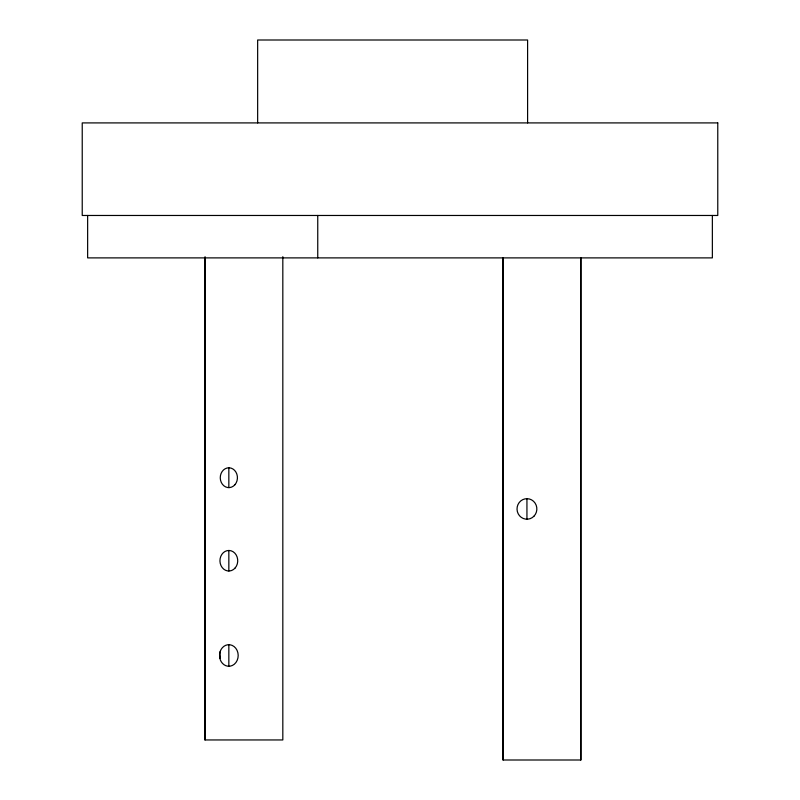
<?xml version="1.0" encoding="UTF-8"?>
<svg xmlns="http://www.w3.org/2000/svg" width="800" height="800" viewBox="0 0 800 800"><rect width="100%" height="100%" fill="white"/><g stroke="black" fill="none" stroke-linecap="round" stroke-linejoin="round"><path stroke-width="1.2" d="M712.36 215.47L712.36 257.89L87.64 257.89L87.64 215.47M580.92 257.89L580.92 760L502.99 760L502.99 257.89M580.76 257.89L580.76 760M527.6 122.91L527.6 40L257.65 40L257.65 122.91M526.94 498.68L526.94 519.21M503.15 257.89L503.15 760M317.75 215.47L317.75 257.89M282.82 256.68L282.82 739.95L204.9 739.95L204.9 257.89M228.84 467.79L228.84 487.63M228.84 550.47L228.84 571.01M228.84 644.78L228.84 666.18M219.95 652.46L219.95 658.48M205.06 256.68L205.06 739.95M220.17 651.47L219.57 654.2L220.25 659.72A10.79 9.34 -90 0 0 227.73 666.19L230.17 666.16A10.79 9.34 -90 0 0 238.19 655.35A10.79 9.34 -90 0 0 229.95 644.77L227.52 644.8A10.79 9.34 -90 0 0 220.17 651.47M717.77 122.91L82.23 122.91L82.23 215.47L717.77 215.47L717.77 122.91M533.95 516.21A10.27 9.92 -90 0 0 529.51 499.03A10.27 9.92 -90 0 0 517.36 511.6A10.27 9.92 -90 0 0 533.95 516.21M234.92 484.72A9.92 8.59 -90 0 0 231.07 468.13A9.92 8.59 -90 0 0 220.55 480.27A9.92 8.59 -90 0 0 234.92 484.72M235.13 568A10.27 8.89 -90 0 0 231.14 550.82A10.27 8.89 -90 0 0 220.25 563.4A10.27 8.89 -90 0 0 235.13 568"/></g></svg>
